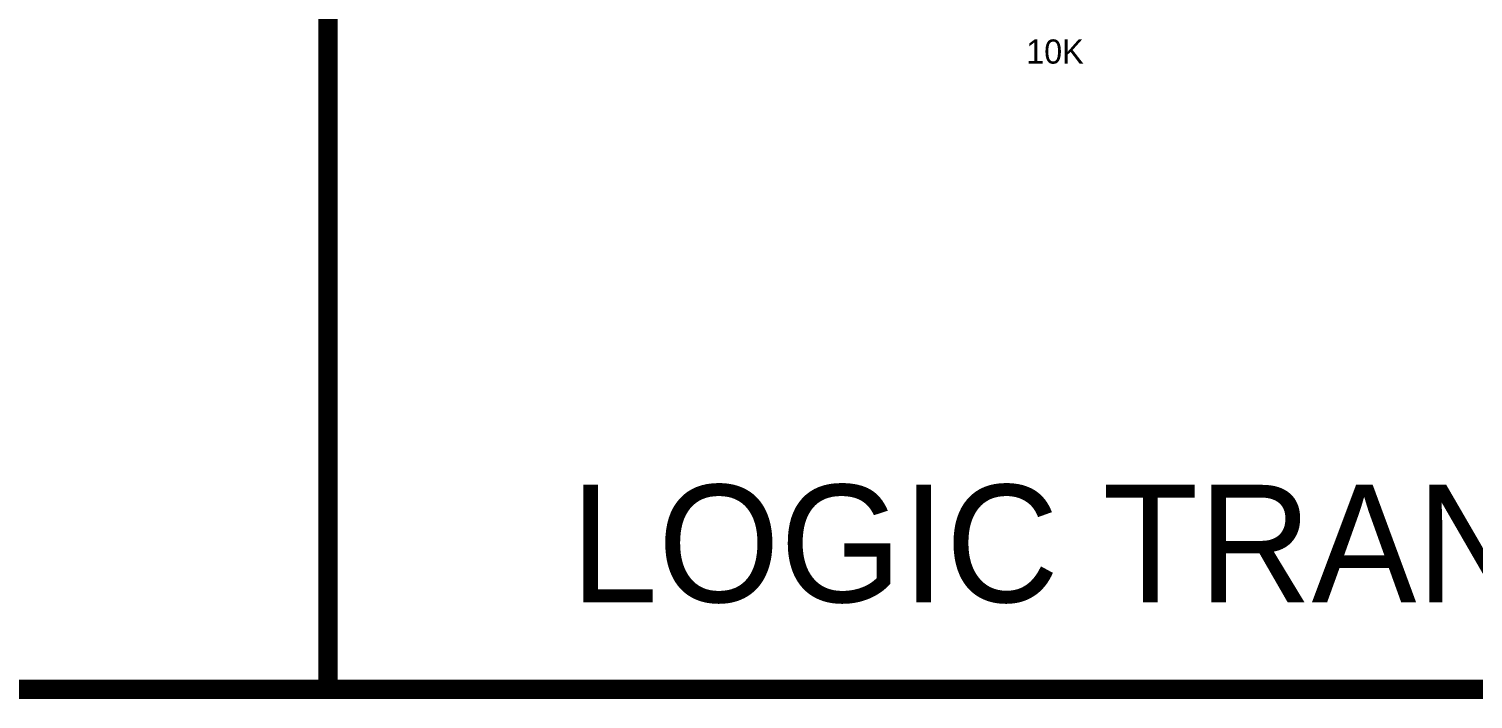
# Model space of a CAD drawing. Header units: inches. Extents: x 0 to 22.3, y 0 to 15.7.
# Drawn here: x 16.388 to 19.347, y 11.98 to 13.353 of the extents above; entities that cross this region are included whole.
import ezdxf

# ---------------------------------------------------------------- set-up
doc = ezdxf.new("R2010")
doc.units = ezdxf.units.IN
doc.header["$MEASUREMENT"] = 0
doc.layers.add('Sheet', color=255, linetype='Continuous')

msp = doc.modelspace()

# ---------------------------------------------------------------- linework, layer by layer
at = {"layer": 'Sheet'}
for points in [[(17.0008, 15.3986, 0.04, 0.04, 0), (17.0008, 11.9995, 0.04, 0.04, 0)], [(10.0007, 11.9995, 0.04, 0.04, 0), (22.0003, 11.9995, 0.04, 0.04, 0)], [(22.0003, 11.9995, 0.04, 0.04, 0), (16.0001, 11.9995, 0.04, 0.04, 0)]]:
    msp.add_lwpolyline(points, format="xyseb", dxfattribs=at)

# ---------------------------------------------------------------- texts
for s, height, p in [('10K', 0.0495, (18.4313, 13.2814)), ('LOGIC TRANSFER', 0.24045, (17.4977, 12.1781))]:
    msp.add_text(s, height=height, dxfattribs=at).set_placement(p)

doc.saveas('drawing.dxf')
